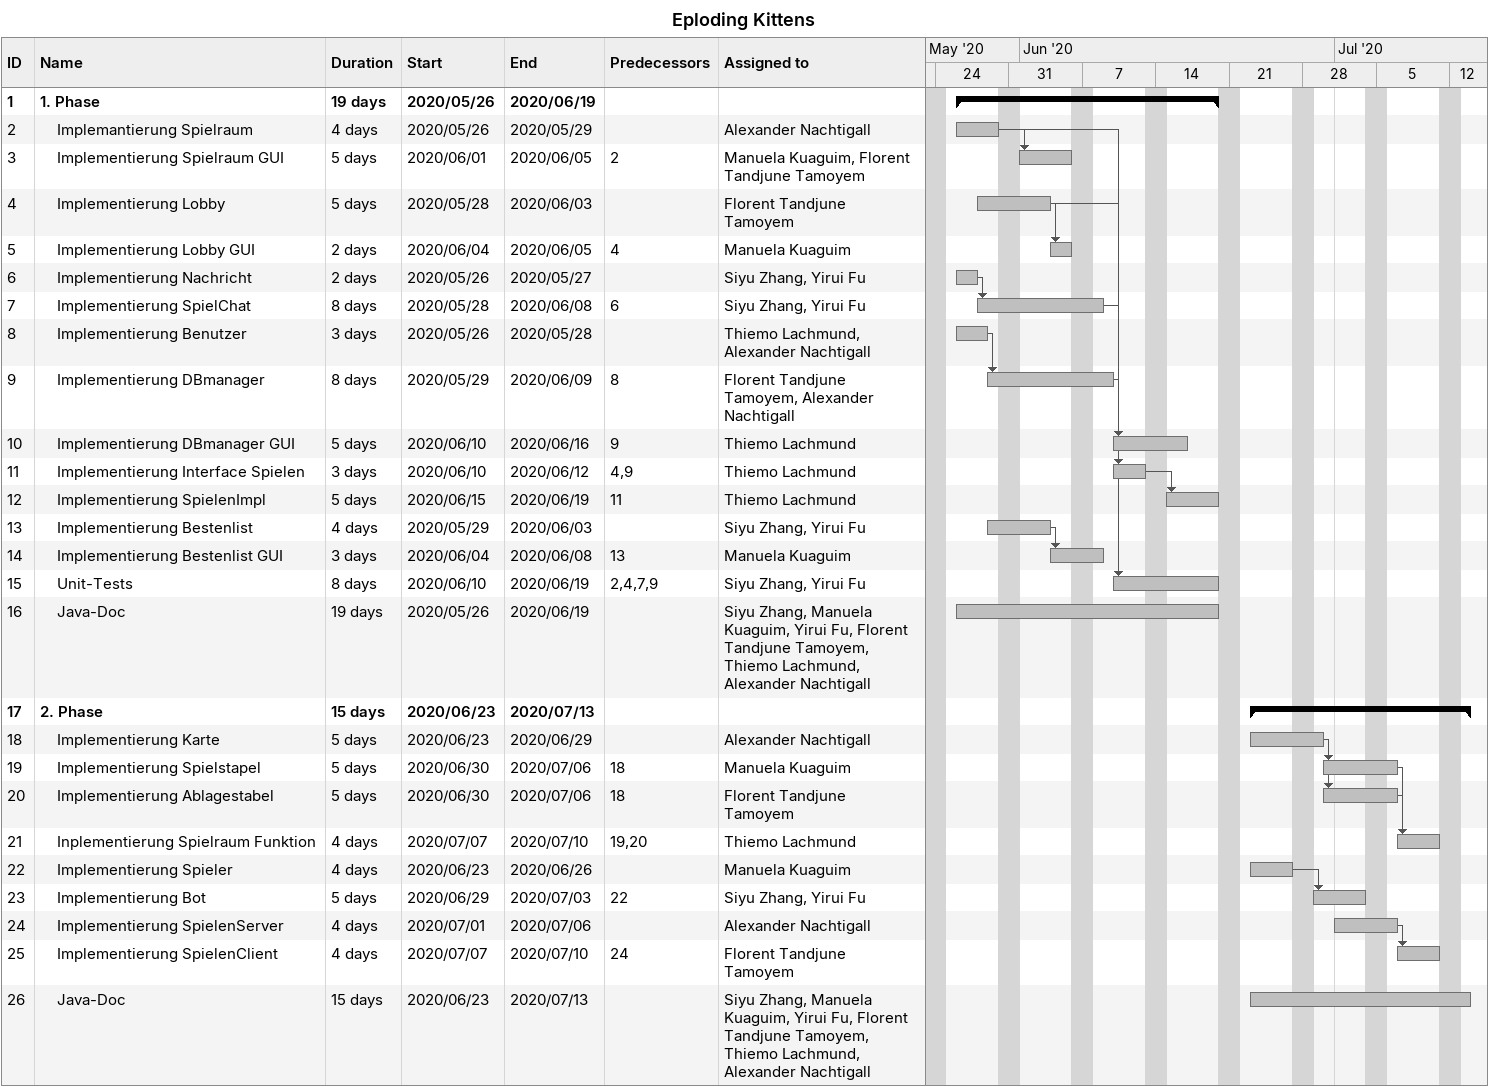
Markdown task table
Eploding Kittens

| ID | Level | Task | Duration | Start | Finish | Predecessors | Resources |
|---|---|---|---|---|---|---|---|
| 1 | 1 | **1. Phase** | 19d | 2020-05-26 | 2020-06-19 |  |  |
| 2 | 2 | Implemantierung Spielraum | 4d | 2020-05-26 | 2020-05-29 |  | Alexander Nachtigall |
| 3 | 2 | Implementierung Spielraum GUI | 5d | 2020-06-01 | 2020-06-05 | 2 | Manuela Kuaguim, Florent Tandjune Tamoyem |
| 4 | 2 | Implementierung Lobby | 5d | 2020-05-28 | 2020-06-03 |  | Florent Tandjune Tamoyem |
| 5 | 2 | Implementierung Lobby GUI | 2d | 2020-06-04 | 2020-06-05 | 4 | Manuela Kuaguim |
| 6 | 2 | Implementierung Nachricht | 2d | 2020-05-26 | 2020-05-27 |  | Siyu Zhang, Yirui Fu |
| 7 | 2 | Implementierung SpielChat | 8d | 2020-05-28 | 2020-06-08 | 6 | Siyu Zhang, Yirui Fu |
| 8 | 2 | Implementierung Benutzer | 3d | 2020-05-26 | 2020-05-28 |  | Thiemo Lachmund, Alexander Nachtigall |
| 9 | 2 | Implementierung DBmanager | 8d | 2020-05-29 | 2020-06-09 | 8 | Florent Tandjune Tamoyem, Alexander Nachtigall |
| 10 | 2 | Implementierung DBmanager GUI | 5d | 2020-06-10 | 2020-06-16 | 9 | Thiemo Lachmund |
| 11 | 2 | Implementierung Interface Spielen | 3d | 2020-06-10 | 2020-06-12 | 4, 9 | Thiemo Lachmund |
| 12 | 2 | Implementierung SpielenImpl | 5d | 2020-06-15 | 2020-06-19 | 11 | Thiemo Lachmund |
| 13 | 2 | Implementierung Bestenlist | 4d | 2020-05-29 | 2020-06-03 |  | Siyu Zhang, Yirui Fu |
| 14 | 2 | Implementierung Bestenlist GUI | 3d | 2020-06-04 | 2020-06-08 | 13 | Manuela Kuaguim |
| 15 | 2 | Unit-Tests | 8d | 2020-06-10 | 2020-06-19 | 2, 4, 7, 9 | Siyu Zhang, Yirui Fu |
| 16 | 2 | Java-Doc | 19d | 2020-05-26 | 2020-06-19 |  | Siyu Zhang, Manuela Kuaguim, Yirui Fu, Florent Tandjune Tamoyem, Thiemo Lachmund, Alexander Nachtigall |
| 17 | 1 | **2. Phase** | 15d | 2020-06-23 | 2020-07-13 |  |  |
| 18 | 2 | Implementierung Karte | 5d | 2020-06-23 | 2020-06-29 |  | Alexander Nachtigall |
| 19 | 2 | Implementierung Spielstapel | 5d | 2020-06-30 | 2020-07-06 | 18 | Manuela Kuaguim |
| 20 | 2 | Implementierung Ablagestabel | 5d | 2020-06-30 | 2020-07-06 | 18 | Florent Tandjune Tamoyem |
| 21 | 2 | Inplementierung Spielraum Funktion | 4d | 2020-07-07 | 2020-07-10 | 19, 20 | Thiemo Lachmund |
| 22 | 2 | Implementierung Spieler | 4d | 2020-06-23 | 2020-06-26 |  | Manuela Kuaguim |
| 23 | 2 | Implementierung Bot | 5d | 2020-06-29 | 2020-07-03 | 22 | Siyu Zhang, Yirui Fu |
| 24 | 2 | Implementierung SpielenServer | 4d | 2020-07-01 | 2020-07-06 |  | Alexander Nachtigall |
| 25 | 2 | Implementierung SpielenClient | 4d | 2020-07-07 | 2020-07-10 | 24 | Florent Tandjune Tamoyem |
| 26 | 2 | Java-Doc | 15d | 2020-06-23 | 2020-07-13 |  | Siyu Zhang, Manuela Kuaguim, Yirui Fu, Florent Tandjune Tamoyem, Thiemo Lachmund, Alexander Nachtigall |
